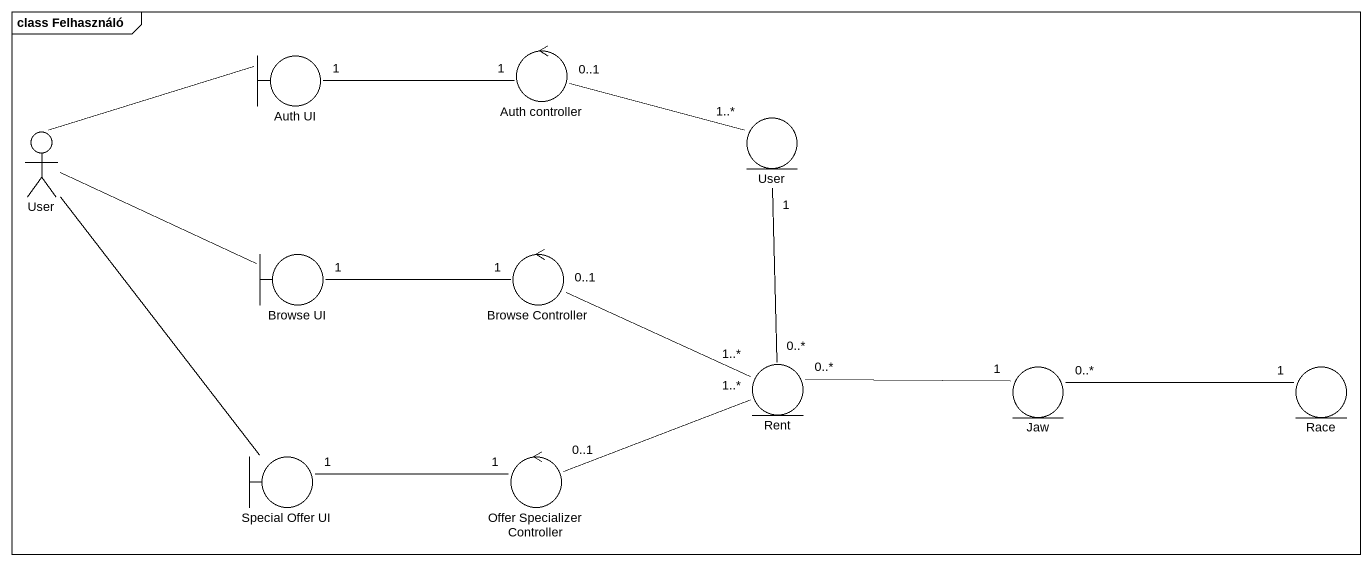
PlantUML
@startuml
mainframe class Felhasználó
boundary "Auth UI" as Auth_UI
control "Auth controller" as Auth_controller
actor User
entity "User" as User_2
boundary "Browse UI" as Browse_UI
control "Browse Controller" as Browse_Controller
entity Rent
entity Jaw
entity Race
boundary "Special Offer UI" as Special_Offer_UI
control "Offer Specializer Controller" as Offer_Specializer_Controller
Auth_UI "1" -right- "1" Auth_controller
Auth_controller "0..1" -right- "1..*" User_2
User -right- Auth_UI
User -right- Browse_UI
User -- Special_Offer_UI
Browse_UI "1" -right- "1" Browse_Controller
Browse_Controller "0..1" -right- "1..*" Rent
Rent "0..*" -up- "1" User_2
Rent "0..*" -right- "1" Jaw
Jaw "0..*" -right- "1" Race
Special_Offer_UI "1" -right- "1" Offer_Specializer_Controller
Offer_Specializer_Controller "0..1" -right- "1..*" Rent
@enduml
